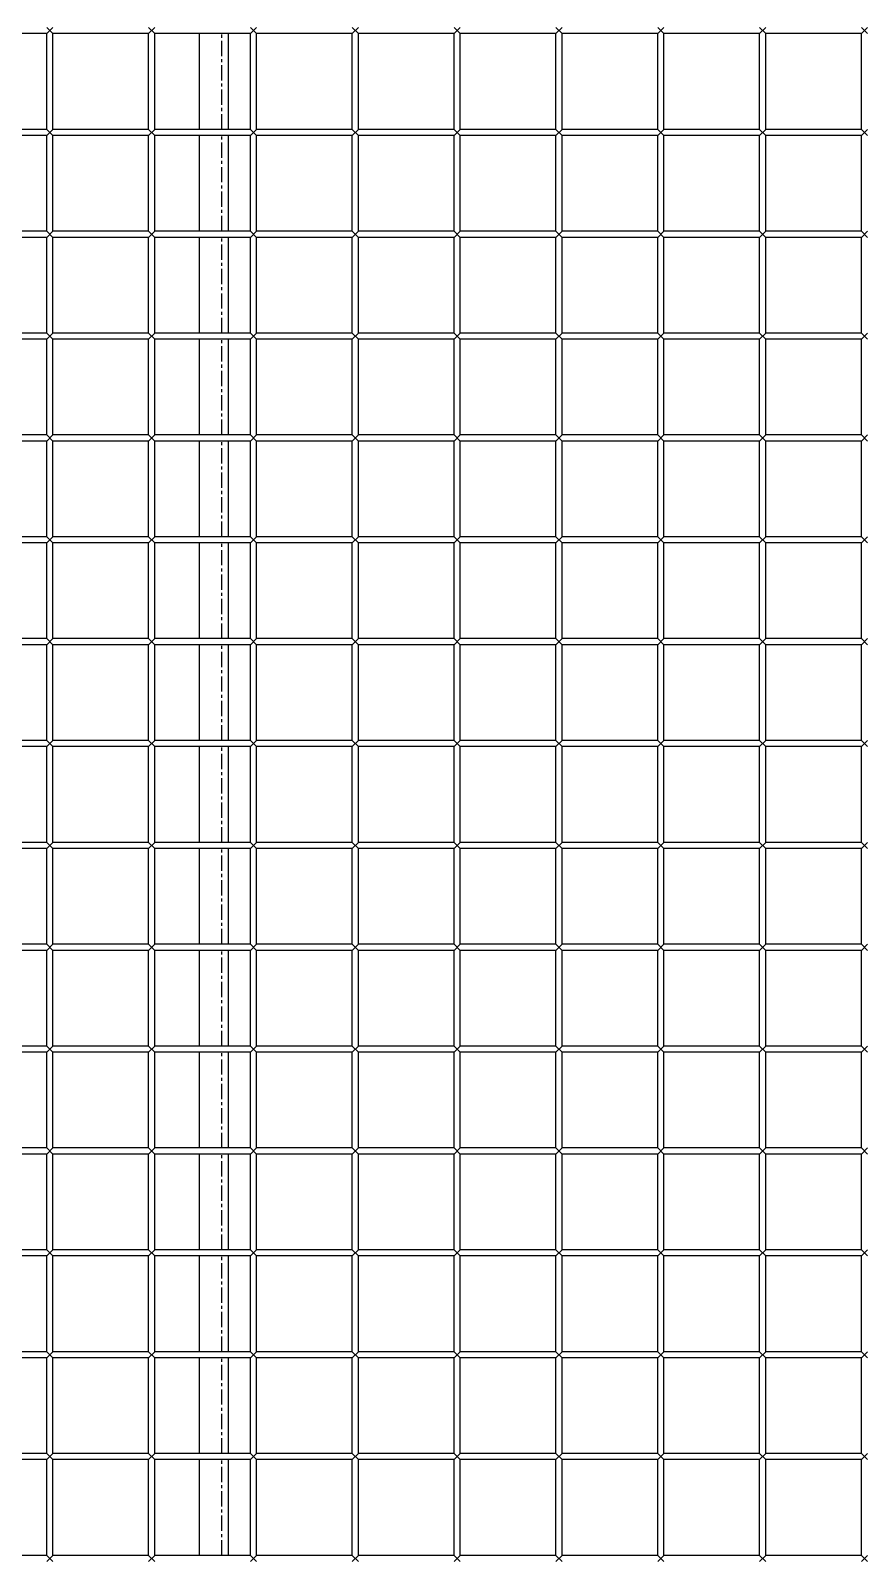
# Model space of a CAD drawing. Header units: millimetres. Extents: x -198529 to 244266, y -64 to 158464.
# Drawn here: x -145212 to -144803, y 107274 to 108024 of the extents above; entities that cross this region are included whole.
import ezdxf

# ---------------------------------------------------------------- set-up
doc = ezdxf.new("R2010")
doc.units = ezdxf.units.MM
doc.linetypes.add('CENTER', pattern=[12, 7.5, -1.5, 1.5, -1.5])
doc.layers.add('0-DCC', color=30, linetype='Continuous')

# ---------------------------------------------------------------- blocks, each defined once
blk = doc.blocks.new('DCC2850x2600(左)')
at = {"color": 0, "linetype": 'Continuous'}
for p, q in [((49013.5, -73356.48), (48966.5, -73356.48)), ((49013.5, -73353.48), (49016.5, -73356.48)), ((49013.5, -73356.48), (49016.5, -73353.48)), ((49013.5, -73403.48), (49013.5, -73356.48)), ((49016.5, -73403.48), (49016.5, -73356.48)), ((49063.5, -73356.48), (49016.5, -73356.48)), ((49063.5, -73356.48), (49066.5, -73353.48)), ((49063.5, -73353.48), (49066.5, -73356.48)), ((49063.5, -73403.48), (49063.5, -73356.48)), ((49066.5, -73403.48), (49066.5, -73356.48)), ((49113.5, -73356.48), (49066.5, -73356.48)), ((49088.5, -73403.48), (49088.5, -73356.48)), ((49102.5, -73356.48), (49102.5, -73403.48)), ((49113.5, -73356.48), (49116.5, -73353.48)), ((49113.5, -73353.48), (49116.5, -73356.48)), ((49113.5, -73403.48), (49113.5, -73356.48)), ((49116.5, -73403.48), (49116.5, -73356.48)), ((49163.5, -73356.48), (49116.5, -73356.48)), ((49163.5, -73356.48), (49166.5, -73353.48)), ((49163.5, -73353.48), (49166.5, -73356.48)), ((49163.5, -73403.48), (49163.5, -73356.48)), ((49166.5, -73403.48), (49166.5, -73356.48)), ((49213.5, -73356.48), (49166.5, -73356.48)), ((49213.5, -73353.48), (49216.5, -73356.48)), ((49213.5, -73356.48), (49216.5, -73353.48)), ((49213.5, -73403.48), (49213.5, -73356.48)), ((49216.5, -73403.48), (49216.5, -73356.48)), ((49263.5, -73356.48), (49216.5, -73356.48)), ((49263.5, -73356.48), (49266.5, -73353.48)), ((49263.5, -73353.48), (49266.5, -73356.48)), ((49263.5, -73403.48), (49263.5, -73356.48)), ((49266.5, -73403.48), (49266.5, -73356.48)), ((49313.5, -73356.48), (49266.5, -73356.48)), ((49313.5, -73356.48), (49316.5, -73353.48)), ((49313.5, -73353.48), (49316.5, -73356.48)), ((49313.5, -73403.48), (49313.5, -73356.48)), ((49316.5, -73403.48), (49316.5, -73356.48)), ((49363.5, -73356.48), (49316.5, -73356.48)), ((49363.5, -73356.48), (49366.5, -73353.48)), ((49363.5, -73353.48), (49366.5, -73356.48)), ((49363.5, -73403.48), (49363.5, -73356.48)), ((49366.5, -73403.48), (49366.5, -73356.48)), ((49413.5, -73356.48), (49366.5, -73356.48)), ((49413.5, -73353.48), (49416.5, -73356.48)), ((49413.5, -73356.48), (49416.5, -73353.48)), ((49413.5, -73403.48), (49413.5, -73356.48)), ((49013.5, -73403.48), (48966.5, -73403.48)), ((49013.5, -73406.48), (48966.5, -73406.48)), ((49013.5, -73403.48), (49016.5, -73406.48)), ((49013.5, -73406.48), (49016.5, -73403.48)), ((49013.5, -73453.48), (49013.5, -73406.48)), ((49063.5, -73403.48), (49016.5, -73403.48)), ((49016.5, -73453.48), (49016.5, -73406.48)), ((49063.5, -73406.48), (49016.5, -73406.48)), ((49063.5, -73403.48), (49066.5, -73406.48)), ((49063.5, -73406.48), (49066.5, -73403.48)), ((49063.5, -73453.48), (49063.5, -73406.48)), ((49113.5, -73403.48), (49066.5, -73403.48)), ((49066.5, -73453.48), (49066.5, -73406.48)), ((49113.5, -73406.48), (49066.5, -73406.48)), ((49088.5, -73453.48), (49088.5, -73406.48)), ((49102.5, -73406.48), (49102.5, -73453.48)), ((49113.5, -73406.48), (49116.5, -73403.48)), ((49113.5, -73403.48), (49116.5, -73406.48)), ((49113.5, -73453.48), (49113.5, -73406.48)), ((49163.5, -73403.48), (49116.5, -73403.48)), ((49116.5, -73453.48), (49116.5, -73406.48)), ((49163.5, -73406.48), (49116.5, -73406.48)), ((49163.5, -73403.48), (49166.5, -73406.48)), ((49163.5, -73406.48), (49166.5, -73403.48)), ((49163.5, -73453.48), (49163.5, -73406.48)), ((49213.5, -73403.48), (49166.5, -73403.48)), ((49166.5, -73453.48), (49166.5, -73406.48)), ((49213.5, -73406.48), (49166.5, -73406.48)), ((49213.5, -73403.48), (49216.5, -73406.48)), ((49213.5, -73406.48), (49216.5, -73403.48)), ((49213.5, -73453.48), (49213.5, -73406.48)), ((49263.5, -73403.48), (49216.5, -73403.48)), ((49216.5, -73453.48), (49216.5, -73406.48)), ((49263.5, -73406.48), (49216.5, -73406.48)), ((49263.5, -73403.48), (49266.5, -73406.48)), ((49263.5, -73406.48), (49266.5, -73403.48)), ((49263.5, -73453.48), (49263.5, -73406.48)), ((49313.5, -73403.48), (49266.5, -73403.48)), ((49266.5, -73453.48), (49266.5, -73406.48)), ((49313.5, -73406.48), (49266.5, -73406.48)), ((49313.5, -73406.48), (49316.5, -73403.48)), ((49313.5, -73403.48), (49316.5, -73406.48)), ((49313.5, -73453.48), (49313.5, -73406.48)), ((49363.5, -73403.48), (49316.5, -73403.48)), ((49316.5, -73453.48), (49316.5, -73406.48)), ((49363.5, -73406.48), (49316.5, -73406.48)), ((49363.5, -73403.48), (49366.5, -73406.48)), ((49363.5, -73406.48), (49366.5, -73403.48)), ((49363.5, -73453.48), (49363.5, -73406.48)), ((49413.5, -73403.48), (49366.5, -73403.48)), ((49366.5, -73453.48), (49366.5, -73406.48)), ((49413.5, -73406.48), (49366.5, -73406.48)), ((49413.5, -73403.48), (49416.5, -73406.48)), ((49413.5, -73406.48), (49416.5, -73403.48)), ((49413.5, -73453.48), (49413.5, -73406.48)), ((49013.5, -73453.48), (48966.5, -73453.48)), ((49013.5, -73453.48), (49016.5, -73456.48)), ((49013.5, -73456.48), (49016.5, -73453.48)), ((49063.5, -73453.48), (49016.5, -73453.48)), ((49063.5, -73453.48), (49066.5, -73456.48)), ((49063.5, -73456.48), (49066.5, -73453.48)), ((49113.5, -73453.48), (49066.5, -73453.48)), ((49113.5, -73453.48), (49116.5, -73456.48)), ((49113.5, -73456.48), (49116.5, -73453.48)), ((49163.5, -73453.48), (49116.5, -73453.48)), ((49163.5, -73453.48), (49166.5, -73456.48)), ((49163.5, -73456.48), (49166.5, -73453.48)), ((49213.5, -73453.48), (49166.5, -73453.48)), ((49213.5, -73453.48), (49216.5, -73456.48)), ((49213.5, -73456.48), (49216.5, -73453.48)), ((49263.5, -73453.48), (49216.5, -73453.48)), ((49263.5, -73453.48), (49266.5, -73456.48)), ((49263.5, -73456.48), (49266.5, -73453.48)), ((49313.5, -73453.48), (49266.5, -73453.48)), ((49313.5, -73453.48), (49316.5, -73456.48)), ((49313.5, -73456.48), (49316.5, -73453.48)), ((49363.5, -73453.48), (49316.5, -73453.48)), ((49363.5, -73453.48), (49366.5, -73456.48)), ((49363.5, -73456.48), (49366.5, -73453.48)), ((49413.5, -73453.48), (49366.5, -73453.48)), ((49413.5, -73453.48), (49416.5, -73456.48)), ((49413.5, -73456.48), (49416.5, -73453.48)), ((49013.5, -73456.48), (48966.5, -73456.48)), ((49013.5, -73503.48), (49013.5, -73456.48)), ((49016.5, -73503.48), (49016.5, -73456.48)), ((49063.5, -73456.48), (49016.5, -73456.48)), ((49063.5, -73503.48), (49063.5, -73456.48)), ((49066.5, -73503.48), (49066.5, -73456.48)), ((49113.5, -73456.48), (49066.5, -73456.48)), ((49088.5, -73503.48), (49088.5, -73456.48)), ((49102.5, -73456.48), (49102.5, -73503.48)), ((49113.5, -73503.48), (49113.5, -73456.48)), ((49116.5, -73503.48), (49116.5, -73456.48)), ((49163.5, -73456.48), (49116.5, -73456.48)), ((49163.5, -73503.48), (49163.5, -73456.48)), ((49166.5, -73503.48), (49166.5, -73456.48)), ((49213.5, -73456.48), (49166.5, -73456.48)), ((49213.5, -73503.48), (49213.5, -73456.48)), ((49216.5, -73503.48), (49216.5, -73456.48)), ((49263.5, -73456.48), (49216.5, -73456.48)), ((49263.5, -73503.48), (49263.5, -73456.48)), ((49266.5, -73503.48), (49266.5, -73456.48)), ((49313.5, -73456.48), (49266.5, -73456.48)), ((49313.5, -73503.48), (49313.5, -73456.48)), ((49316.5, -73503.48), (49316.5, -73456.48)), ((49363.5, -73456.48), (49316.5, -73456.48)), ((49363.5, -73503.48), (49363.5, -73456.48)), ((49366.5, -73503.48), (49366.5, -73456.48)), ((49413.5, -73456.48), (49366.5, -73456.48)), ((49413.5, -73503.48), (49413.5, -73456.48)), ((49013.5, -73503.48), (48966.5, -73503.48)), ((49013.5, -73506.48), (48966.5, -73506.48)), ((49013.5, -73503.48), (49016.5, -73506.48)), ((49013.5, -73506.48), (49016.5, -73503.48)), ((49013.5, -73553.48), (49013.5, -73506.48)), ((49063.5, -73503.48), (49016.5, -73503.48)), ((49016.5, -73553.48), (49016.5, -73506.48)), ((49063.5, -73506.48), (49016.5, -73506.48)), ((49063.5, -73503.48), (49066.5, -73506.48)), ((49063.5, -73506.48), (49066.5, -73503.48)), ((49063.5, -73553.48), (49063.5, -73506.48)), ((49113.5, -73503.48), (49066.5, -73503.48)), ((49066.5, -73553.48), (49066.5, -73506.48)), ((49113.5, -73506.48), (49066.5, -73506.48)), ((49088.5, -73553.48), (49088.5, -73506.48)), ((49102.5, -73506.48), (49102.5, -73553.48)), ((49113.5, -73503.48), (49116.5, -73506.48)), ((49113.5, -73506.48), (49116.5, -73503.48)), ((49113.5, -73553.48), (49113.5, -73506.48)), ((49163.5, -73503.48), (49116.5, -73503.48)), ((49116.5, -73553.48), (49116.5, -73506.48)), ((49163.5, -73506.48), (49116.5, -73506.48)), ((49163.5, -73503.48), (49166.5, -73506.48)), ((49163.5, -73506.48), (49166.5, -73503.48)), ((49163.5, -73553.48), (49163.5, -73506.48)), ((49213.5, -73503.48), (49166.5, -73503.48)), ((49166.5, -73553.48), (49166.5, -73506.48)), ((49213.5, -73506.48), (49166.5, -73506.48)), ((49213.5, -73503.48), (49216.5, -73506.48)), ((49213.5, -73506.48), (49216.5, -73503.48)), ((49213.5, -73553.48), (49213.5, -73506.48)), ((49263.5, -73503.48), (49216.5, -73503.48)), ((49216.5, -73553.48), (49216.5, -73506.48)), ((49263.5, -73506.48), (49216.5, -73506.48)), ((49263.5, -73503.48), (49266.5, -73506.48)), ((49263.5, -73506.48), (49266.5, -73503.48)), ((49263.5, -73553.48), (49263.5, -73506.48)), ((49313.5, -73503.48), (49266.5, -73503.48)), ((49266.5, -73553.48), (49266.5, -73506.48)), ((49313.5, -73506.48), (49266.5, -73506.48)), ((49313.5, -73503.48), (49316.5, -73506.48)), ((49313.5, -73506.48), (49316.5, -73503.48)), ((49313.5, -73553.48), (49313.5, -73506.48)), ((49363.5, -73503.48), (49316.5, -73503.48)), ((49316.5, -73553.48), (49316.5, -73506.48)), ((49363.5, -73506.48), (49316.5, -73506.48)), ((49363.5, -73503.48), (49366.5, -73506.48)), ((49363.5, -73506.48), (49366.5, -73503.48)), ((49363.5, -73553.48), (49363.5, -73506.48)), ((49413.5, -73503.48), (49366.5, -73503.48)), ((49366.5, -73553.48), (49366.5, -73506.48)), ((49413.5, -73506.48), (49366.5, -73506.48)), ((49413.5, -73503.48), (49416.5, -73506.48)), ((49413.5, -73506.48), (49416.5, -73503.48)), ((49413.5, -73553.48), (49413.5, -73506.48)), ((49013.5, -73553.48), (48966.5, -73553.48)), ((49013.5, -73556.48), (48966.5, -73556.48)), ((49013.5, -73553.48), (49016.5, -73556.48)), ((49013.5, -73556.48), (49016.5, -73553.48)), ((49013.5, -73603.48), (49013.5, -73556.48)), ((49063.5, -73553.48), (49016.5, -73553.48)), ((49016.5, -73603.48), (49016.5, -73556.48)), ((49063.5, -73556.48), (49016.5, -73556.48)), ((49063.5, -73553.48), (49066.5, -73556.48)), ((49063.5, -73556.48), (49066.5, -73553.48)), ((49063.5, -73603.48), (49063.5, -73556.48)), ((49113.5, -73553.48), (49066.5, -73553.48)), ((49066.5, -73603.48), (49066.5, -73556.48)), ((49113.5, -73556.48), (49066.5, -73556.48)), ((49088.5, -73603.48), (49088.5, -73556.48)), ((49102.5, -73556.48), (49102.5, -73603.48)), ((49113.5, -73553.48), (49116.5, -73556.48)), ((49113.5, -73556.48), (49116.5, -73553.48)), ((49113.5, -73603.48), (49113.5, -73556.48)), ((49163.5, -73553.48), (49116.5, -73553.48)), ((49116.5, -73603.48), (49116.5, -73556.48)), ((49163.5, -73556.48), (49116.5, -73556.48)), ((49163.5, -73553.48), (49166.5, -73556.48)), ((49163.5, -73556.48), (49166.5, -73553.48)), ((49163.5, -73603.48), (49163.5, -73556.48)), ((49213.5, -73553.48), (49166.5, -73553.48)), ((49166.5, -73603.48), (49166.5, -73556.48)), ((49213.5, -73556.48), (49166.5, -73556.48)), ((49213.5, -73553.48), (49216.5, -73556.48)), ((49213.5, -73556.48), (49216.5, -73553.48)), ((49213.5, -73603.48), (49213.5, -73556.48)), ((49263.5, -73553.48), (49216.5, -73553.48)), ((49216.5, -73603.48), (49216.5, -73556.48)), ((49263.5, -73556.48), (49216.5, -73556.48)), ((49263.5, -73553.48), (49266.5, -73556.48)), ((49263.5, -73556.48), (49266.5, -73553.48)), ((49263.5, -73603.48), (49263.5, -73556.48)), ((49313.5, -73553.48), (49266.5, -73553.48)), ((49266.5, -73603.48), (49266.5, -73556.48)), ((49313.5, -73556.48), (49266.5, -73556.48)), ((49313.5, -73553.48), (49316.5, -73556.48)), ((49313.5, -73556.48), (49316.5, -73553.48)), ((49313.5, -73603.48), (49313.5, -73556.48)), ((49363.5, -73553.48), (49316.5, -73553.48)), ((49316.5, -73603.48), (49316.5, -73556.48)), ((49363.5, -73556.48), (49316.5, -73556.48)), ((49363.5, -73553.48), (49366.5, -73556.48)), ((49363.5, -73556.48), (49366.5, -73553.48)), ((49363.5, -73603.48), (49363.5, -73556.48)), ((49413.5, -73553.48), (49366.5, -73553.48)), ((49366.5, -73603.48), (49366.5, -73556.48)), ((49413.5, -73556.48), (49366.5, -73556.48)), ((49413.5, -73553.48), (49416.5, -73556.48)), ((49413.5, -73556.48), (49416.5, -73553.48)), ((49413.5, -73603.48), (49413.5, -73556.48)), ((49013.5, -73603.48), (48966.5, -73603.48)), ((49013.5, -73603.48), (49016.5, -73606.48)), ((49013.5, -73606.48), (49016.5, -73603.48)), ((49063.5, -73603.48), (49016.5, -73603.48)), ((49063.5, -73603.48), (49066.5, -73606.48)), ((49063.5, -73606.48), (49066.5, -73603.48)), ((49113.5, -73603.48), (49066.5, -73603.48)), ((49113.5, -73603.48), (49116.5, -73606.48)), ((49113.5, -73606.48), (49116.5, -73603.48)), ((49163.5, -73603.48), (49116.5, -73603.48)), ((49163.5, -73603.48), (49166.5, -73606.48)), ((49163.5, -73606.48), (49166.5, -73603.48)), ((49213.5, -73603.48), (49166.5, -73603.48)), ((49213.5, -73603.48), (49216.5, -73606.48)), ((49213.5, -73606.48), (49216.5, -73603.48)), ((49263.5, -73603.48), (49216.5, -73603.48)), ((49263.5, -73603.48), (49266.5, -73606.48)), ((49263.5, -73606.48), (49266.5, -73603.48)), ((49313.5, -73603.48), (49266.5, -73603.48)), ((49313.5, -73603.48), (49316.5, -73606.48)), ((49313.5, -73606.48), (49316.5, -73603.48)), ((49363.5, -73603.48), (49316.5, -73603.48)), ((49363.5, -73603.48), (49366.5, -73606.48)), ((49363.5, -73606.48), (49366.5, -73603.48)), ((49413.5, -73603.48), (49366.5, -73603.48)), ((49413.5, -73603.48), (49416.5, -73606.48)), ((49413.5, -73606.48), (49416.5, -73603.48)), ((49013.5, -73606.48), (48966.5, -73606.48)), ((49013.5, -73653.48), (49013.5, -73606.48)), ((49016.5, -73653.48), (49016.5, -73606.48)), ((49063.5, -73606.48), (49016.5, -73606.48)), ((49063.5, -73653.48), (49063.5, -73606.48)), ((49066.5, -73653.48), (49066.5, -73606.48)), ((49113.5, -73606.48), (49066.5, -73606.48)), ((49088.5, -73653.48), (49088.5, -73606.48)), ((49102.5, -73606.48), (49102.5, -73653.48)), ((49113.5, -73653.48), (49113.5, -73606.48)), ((49116.5, -73653.48), (49116.5, -73606.48)), ((49163.5, -73606.48), (49116.5, -73606.48)), ((49163.5, -73653.48), (49163.5, -73606.48)), ((49166.5, -73653.48), (49166.5, -73606.48)), ((49213.5, -73606.48), (49166.5, -73606.48)), ((49213.5, -73653.48), (49213.5, -73606.48)), ((49216.5, -73653.48), (49216.5, -73606.48)), ((49263.5, -73606.48), (49216.5, -73606.48)), ((49263.5, -73653.48), (49263.5, -73606.48)), ((49266.5, -73653.48), (49266.5, -73606.48)), ((49313.5, -73606.48), (49266.5, -73606.48)), ((49313.5, -73653.48), (49313.5, -73606.48)), ((49316.5, -73653.48), (49316.5, -73606.48)), ((49363.5, -73606.48), (49316.5, -73606.48)), ((49363.5, -73653.48), (49363.5, -73606.48)), ((49413.5, -73606.48), (49366.5, -73606.48)), ((49366.5, -73653.48), (49366.5, -73606.48)), ((49413.5, -73653.48), (49413.5, -73606.48)), ((49013.5, -73653.48), (48966.5, -73653.48)), ((49013.5, -73656.48), (48966.5, -73656.48)), ((49013.5, -73653.48), (49016.5, -73656.48)), ((49013.5, -73656.48), (49016.5, -73653.48)), ((49013.5, -73703.48), (49013.5, -73656.48)), ((49063.5, -73653.48), (49016.5, -73653.48)), ((49016.5, -73703.48), (49016.5, -73656.48)), ((49063.5, -73656.48), (49016.5, -73656.48)), ((49063.5, -73653.48), (49066.5, -73656.48)), ((49063.5, -73656.48), (49066.5, -73653.48)), ((49063.5, -73703.48), (49063.5, -73656.48)), ((49113.5, -73653.48), (49066.5, -73653.48)), ((49066.5, -73703.48), (49066.5, -73656.48)), ((49113.5, -73656.48), (49066.5, -73656.48)), ((49088.5, -73703.48), (49088.5, -73656.48)), ((49102.5, -73656.48), (49102.5, -73703.48)), ((49113.5, -73653.48), (49116.5, -73656.48)), ((49113.5, -73656.48), (49116.5, -73653.48)), ((49113.5, -73703.48), (49113.5, -73656.48)), ((49163.5, -73653.48), (49116.5, -73653.48)), ((49116.5, -73703.48), (49116.5, -73656.48)), ((49163.5, -73656.48), (49116.5, -73656.48)), ((49163.5, -73653.48), (49166.5, -73656.48)), ((49163.5, -73656.48), (49166.5, -73653.48)), ((49163.5, -73703.48), (49163.5, -73656.48)), ((49213.5, -73653.48), (49166.5, -73653.48)), ((49166.5, -73703.48), (49166.5, -73656.48)), ((49213.5, -73656.48), (49166.5, -73656.48)), ((49213.5, -73653.48), (49216.5, -73656.48)), ((49213.5, -73656.48), (49216.5, -73653.48)), ((49213.5, -73703.48), (49213.5, -73656.48)), ((49263.5, -73653.48), (49216.5, -73653.48)), ((49216.5, -73703.48), (49216.5, -73656.48)), ((49263.5, -73656.48), (49216.5, -73656.48)), ((49263.5, -73653.48), (49266.5, -73656.48)), ((49263.5, -73656.48), (49266.5, -73653.48)), ((49263.5, -73703.48), (49263.5, -73656.48)), ((49313.5, -73653.48), (49266.5, -73653.48)), ((49266.5, -73703.48), (49266.5, -73656.48)), ((49313.5, -73656.48), (49266.5, -73656.48)), ((49313.5, -73653.48), (49316.5, -73656.48)), ((49313.5, -73656.48), (49316.5, -73653.48)), ((49313.5, -73703.48), (49313.5, -73656.48)), ((49363.5, -73653.48), (49316.5, -73653.48)), ((49316.5, -73703.48), (49316.5, -73656.48)), ((49363.5, -73656.48), (49316.5, -73656.48)), ((49363.5, -73653.48), (49366.5, -73656.48)), ((49363.5, -73656.48), (49366.5, -73653.48)), ((49363.5, -73703.48), (49363.5, -73656.48)), ((49413.5, -73653.48), (49366.5, -73653.48)), ((49413.5, -73656.48), (49366.5, -73656.48)), ((49366.5, -73703.48), (49366.5, -73656.48)), ((49413.5, -73653.48), (49416.5, -73656.48)), ((49413.5, -73656.48), (49416.5, -73653.48)), ((49413.5, -73703.48), (49413.5, -73656.48)), ((49013.5, -73703.48), (48966.5, -73703.48)), ((49013.5, -73706.48), (48966.5, -73706.48)), ((49013.5, -73703.48), (49016.5, -73706.48)), ((49013.5, -73706.48), (49016.5, -73703.48)), ((49013.5, -73753.48), (49013.5, -73706.48)), ((49063.5, -73703.48), (49016.5, -73703.48)), ((49016.5, -73753.48), (49016.5, -73706.48)), ((49063.5, -73706.48), (49016.5, -73706.48)), ((49063.5, -73703.48), (49066.5, -73706.48)), ((49063.5, -73706.48), (49066.5, -73703.48)), ((49063.5, -73753.48), (49063.5, -73706.48)), ((49113.5, -73703.48), (49066.5, -73703.48)), ((49066.5, -73753.48), (49066.5, -73706.48)), ((49113.5, -73706.48), (49066.5, -73706.48)), ((49088.5, -73753.48), (49088.5, -73706.48)), ((49102.5, -73706.48), (49102.5, -73753.48)), ((49113.5, -73703.48), (49116.5, -73706.48)), ((49113.5, -73706.48), (49116.5, -73703.48)), ((49113.5, -73753.48), (49113.5, -73706.48)), ((49163.5, -73703.48), (49116.5, -73703.48)), ((49116.5, -73753.48), (49116.5, -73706.48)), ((49163.5, -73706.48), (49116.5, -73706.48)), ((49163.5, -73703.48), (49166.5, -73706.48)), ((49163.5, -73706.48), (49166.5, -73703.48)), ((49163.5, -73753.48), (49163.5, -73706.48)), ((49213.5, -73703.48), (49166.5, -73703.48)), ((49166.5, -73753.48), (49166.5, -73706.48)), ((49213.5, -73706.48), (49166.5, -73706.48)), ((49213.5, -73703.48), (49216.5, -73706.48)), ((49213.5, -73706.48), (49216.5, -73703.48)), ((49213.5, -73753.48), (49213.5, -73706.48)), ((49263.5, -73703.48), (49216.5, -73703.48)), ((49216.5, -73753.48), (49216.5, -73706.48)), ((49263.5, -73706.48), (49216.5, -73706.48)), ((49263.5, -73703.48), (49266.5, -73706.48)), ((49263.5, -73706.48), (49266.5, -73703.48)), ((49263.5, -73753.48), (49263.5, -73706.48)), ((49313.5, -73703.48), (49266.5, -73703.48)), ((49266.5, -73753.48), (49266.5, -73706.48)), ((49313.5, -73706.48), (49266.5, -73706.48)), ((49313.5, -73703.48), (49316.5, -73706.48)), ((49313.5, -73706.48), (49316.5, -73703.48)), ((49313.5, -73753.48), (49313.5, -73706.48)), ((49363.5, -73703.48), (49316.5, -73703.48)), ((49316.5, -73753.48), (49316.5, -73706.48)), ((49363.5, -73706.48), (49316.5, -73706.48)), ((49363.5, -73703.48), (49366.5, -73706.48)), ((49363.5, -73706.48), (49366.5, -73703.48)), ((49363.5, -73753.48), (49363.5, -73706.48)), ((49413.5, -73703.48), (49366.5, -73703.48)), ((49413.5, -73706.48), (49366.5, -73706.48)), ((49366.5, -73753.48), (49366.5, -73706.48)), ((49413.5, -73703.48), (49416.5, -73706.48)), ((49413.5, -73706.48), (49416.5, -73703.48)), ((49413.5, -73753.48), (49413.5, -73706.48)), ((49013.5, -73753.48), (48966.5, -73753.48)), ((49013.5, -73753.48), (49016.5, -73756.48)), ((49013.5, -73756.48), (49016.5, -73753.48)), ((49063.5, -73753.48), (49016.5, -73753.48)), ((49063.5, -73753.48), (49066.5, -73756.48)), ((49063.5, -73756.48), (49066.5, -73753.48)), ((49113.5, -73753.48), (49066.5, -73753.48)), ((49113.5, -73753.48), (49116.5, -73756.48)), ((49113.5, -73756.48), (49116.5, -73753.48)), ((49163.5, -73753.48), (49116.5, -73753.48)), ((49163.5, -73753.48), (49166.5, -73756.48)), ((49163.5, -73756.48), (49166.5, -73753.48)), ((49213.5, -73753.48), (49166.5, -73753.48)), ((49213.5, -73753.48), (49216.5, -73756.48)), ((49213.5, -73756.48), (49216.5, -73753.48)), ((49263.5, -73753.48), (49216.5, -73753.48)), ((49263.5, -73753.48), (49266.5, -73756.48)), ((49263.5, -73756.48), (49266.5, -73753.48)), ((49313.5, -73753.48), (49266.5, -73753.48)), ((49313.5, -73753.48), (49316.5, -73756.48)), ((49313.5, -73756.48), (49316.5, -73753.48)), ((49363.5, -73753.48), (49316.5, -73753.48)), ((49363.5, -73753.48), (49366.5, -73756.48)), ((49363.5, -73756.48), (49366.5, -73753.48)), ((49413.5, -73753.48), (49366.5, -73753.48)), ((49413.5, -73753.48), (49416.5, -73756.48)), ((49413.5, -73756.48), (49416.5, -73753.48)), ((49013.5, -73756.48), (48966.5, -73756.48)), ((49013.5, -73803.48), (49013.5, -73756.48)), ((49016.5, -73803.48), (49016.5, -73756.48)), ((49063.5, -73756.48), (49016.5, -73756.48)), ((49063.5, -73803.48), (49063.5, -73756.48)), ((49066.5, -73803.48), (49066.5, -73756.48)), ((49113.5, -73756.48), (49066.5, -73756.48)), ((49088.5, -73803.48), (49088.5, -73756.48)), ((49102.5, -73756.48), (49102.5, -73803.48)), ((49113.5, -73803.48), (49113.5, -73756.48)), ((49116.5, -73803.48), (49116.5, -73756.48)), ((49163.5, -73756.48), (49116.5, -73756.48)), ((49163.5, -73803.48), (49163.5, -73756.48)), ((49166.5, -73803.48), (49166.5, -73756.48)), ((49213.5, -73756.48), (49166.5, -73756.48)), ((49213.5, -73803.48), (49213.5, -73756.48)), ((49263.5, -73756.48), (49216.5, -73756.48)), ((49216.5, -73803.48), (49216.5, -73756.48)), ((49263.5, -73803.48), (49263.5, -73756.48)), ((49313.5, -73756.48), (49266.5, -73756.48)), ((49266.5, -73803.48), (49266.5, -73756.48)), ((49313.5, -73803.48), (49313.5, -73756.48)), ((49363.5, -73756.48), (49316.5, -73756.48)), ((49316.5, -73803.48), (49316.5, -73756.48)), ((49363.5, -73803.48), (49363.5, -73756.48)), ((49413.5, -73756.48), (49366.5, -73756.48)), ((49366.5, -73803.48), (49366.5, -73756.48)), ((49413.5, -73803.48), (49413.5, -73756.48)), ((49013.5, -73803.48), (48966.5, -73803.48)), ((49013.5, -73806.48), (48966.5, -73806.48)), ((49013.5, -73803.48), (49016.5, -73806.48)), ((49013.5, -73806.48), (49016.5, -73803.48)), ((49013.5, -73853.48), (49013.5, -73806.48)), ((49063.5, -73803.48), (49016.5, -73803.48)), ((49016.5, -73853.48), (49016.5, -73806.48)), ((49063.5, -73806.48), (49016.5, -73806.48)), ((49063.5, -73803.48), (49066.5, -73806.48)), ((49063.5, -73806.48), (49066.5, -73803.48)), ((49063.5, -73853.48), (49063.5, -73806.48)), ((49113.5, -73803.48), (49066.5, -73803.48)), ((49066.5, -73853.48), (49066.5, -73806.48)), ((49113.5, -73806.48), (49066.5, -73806.48)), ((49088.5, -73853.48), (49088.5, -73806.48)), ((49102.5, -73806.48), (49102.5, -73853.48)), ((49113.5, -73803.48), (49116.5, -73806.48)), ((49113.5, -73806.48), (49116.5, -73803.48)), ((49113.5, -73853.48), (49113.5, -73806.48)), ((49163.5, -73803.48), (49116.5, -73803.48)), ((49116.5, -73853.48), (49116.5, -73806.48)), ((49163.5, -73806.48), (49116.5, -73806.48)), ((49163.5, -73803.48), (49166.5, -73806.48)), ((49163.5, -73806.48), (49166.5, -73803.48)), ((49163.5, -73853.48), (49163.5, -73806.48)), ((49213.5, -73803.48), (49166.5, -73803.48)), ((49166.5, -73853.48), (49166.5, -73806.48)), ((49213.5, -73806.48), (49166.5, -73806.48)), ((49213.5, -73803.48), (49216.5, -73806.48)), ((49213.5, -73806.48), (49216.5, -73803.48)), ((49213.5, -73853.48), (49213.5, -73806.48)), ((49263.5, -73803.48), (49216.5, -73803.48)), ((49263.5, -73806.48), (49216.5, -73806.48)), ((49216.5, -73853.48), (49216.5, -73806.48)), ((49263.5, -73803.48), (49266.5, -73806.48)), ((49263.5, -73806.48), (49266.5, -73803.48)), ((49263.5, -73853.48), (49263.5, -73806.48)), ((49313.5, -73803.48), (49266.5, -73803.48)), ((49313.5, -73806.48), (49266.5, -73806.48)), ((49266.5, -73853.48), (49266.5, -73806.48)), ((49313.5, -73803.48), (49316.5, -73806.48)), ((49313.5, -73806.48), (49316.5, -73803.48)), ((49313.5, -73853.48), (49313.5, -73806.48)), ((49363.5, -73803.48), (49316.5, -73803.48)), ((49363.5, -73806.48), (49316.5, -73806.48)), ((49316.5, -73853.48), (49316.5, -73806.48)), ((49363.5, -73803.48), (49366.5, -73806.48)), ((49363.5, -73806.48), (49366.5, -73803.48)), ((49363.5, -73853.48), (49363.5, -73806.48)), ((49413.5, -73803.48), (49366.5, -73803.48)), ((49413.5, -73806.48), (49366.5, -73806.48)), ((49366.5, -73853.48), (49366.5, -73806.48)), ((49413.5, -73803.48), (49416.5, -73806.48)), ((49413.5, -73806.48), (49416.5, -73803.48)), ((49413.5, -73853.48), (49413.5, -73806.48)), ((49013.5, -73853.48), (48966.5, -73853.48)), ((49013.5, -73856.48), (48966.5, -73856.48)), ((49013.5, -73853.48), (49016.5, -73856.48)), ((49013.5, -73856.48), (49016.5, -73853.48)), ((49013.5, -73903.48), (49013.5, -73856.48)), ((49063.5, -73853.48), (49016.5, -73853.48)), ((49016.5, -73903.48), (49016.5, -73856.48)), ((49063.5, -73856.48), (49016.5, -73856.48)), ((49063.5, -73853.48), (49066.5, -73856.48)), ((49063.5, -73856.48), (49066.5, -73853.48)), ((49063.5, -73903.48), (49063.5, -73856.48)), ((49113.5, -73853.48), (49066.5, -73853.48)), ((49066.5, -73903.48), (49066.5, -73856.48)), ((49113.5, -73856.48), (49066.5, -73856.48)), ((49088.5, -73903.48), (49088.5, -73856.48)), ((49102.5, -73856.48), (49102.5, -73903.48)), ((49113.5, -73853.48), (49116.5, -73856.48)), ((49113.5, -73856.48), (49116.5, -73853.48)), ((49113.5, -73903.48), (49113.5, -73856.48)), ((49163.5, -73853.48), (49116.5, -73853.48)), ((49116.5, -73903.48), (49116.5, -73856.48)), ((49163.5, -73856.48), (49116.5, -73856.48)), ((49163.5, -73853.48), (49166.5, -73856.48)), ((49163.5, -73856.48), (49166.5, -73853.48)), ((49163.5, -73903.48), (49163.5, -73856.48)), ((49213.5, -73853.48), (49166.5, -73853.48)), ((49166.5, -73903.48), (49166.5, -73856.48)), ((49213.5, -73856.48), (49166.5, -73856.48)), ((49213.5, -73853.48), (49216.5, -73856.48)), ((49213.5, -73856.48), (49216.5, -73853.48)), ((49213.5, -73903.48), (49213.5, -73856.48)), ((49263.5, -73853.48), (49216.5, -73853.48)), ((49263.5, -73856.48), (49216.5, -73856.48)), ((49216.5, -73903.48), (49216.5, -73856.48)), ((49263.5, -73853.48), (49266.5, -73856.48)), ((49263.5, -73856.48), (49266.5, -73853.48)), ((49263.5, -73903.48), (49263.5, -73856.48)), ((49313.5, -73853.48), (49266.5, -73853.48)), ((49313.5, -73856.48), (49266.5, -73856.48)), ((49266.5, -73903.48), (49266.5, -73856.48)), ((49313.5, -73853.48), (49316.5, -73856.48)), ((49313.5, -73856.48), (49316.5, -73853.48)), ((49313.5, -73903.48), (49313.5, -73856.48)), ((49363.5, -73853.48), (49316.5, -73853.48)), ((49363.5, -73856.48), (49316.5, -73856.48)), ((49316.5, -73903.48), (49316.5, -73856.48)), ((49363.5, -73853.48), (49366.5, -73856.48)), ((49363.5, -73856.48), (49366.5, -73853.48)), ((49363.5, -73903.48), (49363.5, -73856.48)), ((49413.5, -73853.48), (49366.5, -73853.48)), ((49413.5, -73856.48), (49366.5, -73856.48)), ((49366.5, -73903.48), (49366.5, -73856.48)), ((49413.5, -73853.48), (49416.5, -73856.48)), ((49413.5, -73856.48), (49416.5, -73853.48)), ((49413.5, -73903.48), (49413.5, -73856.48)), ((49013.5, -73903.48), (48966.5, -73903.48)), ((49013.5, -73903.48), (49016.5, -73906.48)), ((49013.5, -73906.48), (49016.5, -73903.48)), ((49063.5, -73903.48), (49016.5, -73903.48)), ((49063.5, -73903.48), (49066.5, -73906.48)), ((49063.5, -73906.48), (49066.5, -73903.48)), ((49113.5, -73903.48), (49066.5, -73903.48)), ((49113.5, -73903.48), (49116.5, -73906.48)), ((49113.5, -73906.48), (49116.5, -73903.48)), ((49163.5, -73903.48), (49116.5, -73903.48)), ((49163.5, -73903.48), (49166.5, -73906.48)), ((49163.5, -73906.48), (49166.5, -73903.48)), ((49213.5, -73903.48), (49166.5, -73903.48)), ((49213.5, -73903.48), (49216.5, -73906.48)), ((49213.5, -73906.48), (49216.5, -73903.48)), ((49263.5, -73903.48), (49216.5, -73903.48)), ((49263.5, -73903.48), (49266.5, -73906.48)), ((49263.5, -73906.48), (49266.5, -73903.48)), ((49313.5, -73903.48), (49266.5, -73903.48)), ((49313.5, -73903.48), (49316.5, -73906.48)), ((49313.5, -73906.48), (49316.5, -73903.48)), ((49363.5, -73903.48), (49316.5, -73903.48)), ((49363.5, -73903.48), (49366.5, -73906.48)), ((49363.5, -73906.48), (49366.5, -73903.48)), ((49413.5, -73903.48), (49366.5, -73903.48)), ((49413.5, -73903.48), (49416.5, -73906.48)), ((49413.5, -73906.48), (49416.5, -73903.48)), ((49013.5, -73906.48), (48966.5, -73906.48)), ((49013.5, -73953.48), (49013.5, -73906.48)), ((49016.5, -73953.48), (49016.5, -73906.48)), ((49063.5, -73906.48), (49016.5, -73906.48)), ((49063.5, -73953.48), (49063.5, -73906.48)), ((49113.5, -73906.48), (49066.5, -73906.48)), ((49066.5, -73953.48), (49066.5, -73906.48)), ((49088.5, -73953.48), (49088.5, -73906.48)), ((49102.5, -73906.48), (49102.5, -73953.48)), ((49113.5, -73953.48), (49113.5, -73906.48)), ((49163.5, -73906.48), (49116.5, -73906.48)), ((49116.5, -73953.48), (49116.5, -73906.48)), ((49163.5, -73953.48), (49163.5, -73906.48)), ((49213.5, -73906.48), (49166.5, -73906.48)), ((49166.5, -73953.48), (49166.5, -73906.48)), ((49213.5, -73953.48), (49213.5, -73906.48)), ((49263.5, -73906.48), (49216.5, -73906.48)), ((49216.5, -73953.48), (49216.5, -73906.48)), ((49263.5, -73953.48), (49263.5, -73906.48)), ((49313.5, -73906.48), (49266.5, -73906.48)), ((49266.5, -73953.48), (49266.5, -73906.48)), ((49313.5, -73953.48), (49313.5, -73906.48)), ((49363.5, -73906.48), (49316.5, -73906.48)), ((49316.5, -73953.48), (49316.5, -73906.48)), ((49363.5, -73953.48), (49363.5, -73906.48)), ((49413.5, -73906.48), (49366.5, -73906.48)), ((49366.5, -73953.48), (49366.5, -73906.48)), ((49413.5, -73953.48), (49413.5, -73906.48)), ((49013.5, -73953.48), (48966.5, -73953.48)), ((49013.5, -73956.48), (48966.5, -73956.48)), ((49013.5, -73953.48), (49016.5, -73956.48)), ((49013.5, -73956.48), (49016.5, -73953.48)), ((49013.5, -74003.48), (49013.5, -73956.48)), ((49063.5, -73953.48), (49016.5, -73953.48)), ((49016.5, -74003.48), (49016.5, -73956.48)), ((49063.5, -73956.48), (49016.5, -73956.48)), ((49063.5, -73953.48), (49066.5, -73956.48)), ((49063.5, -73956.48), (49066.5, -73953.48)), ((49063.5, -74003.48), (49063.5, -73956.48)), ((49113.5, -73953.48), (49066.5, -73953.48)), ((49113.5, -73956.48), (49066.5, -73956.48)), ((49066.5, -74003.48), (49066.5, -73956.48)), ((49088.5, -74003.48), (49088.5, -73956.48)), ((49102.5, -73956.48), (49102.5, -74003.48)), ((49113.5, -73953.48), (49116.5, -73956.48)), ((49113.5, -73956.48), (49116.5, -73953.48)), ((49113.5, -74003.48), (49113.5, -73956.48)), ((49163.5, -73953.48), (49116.5, -73953.48)), ((49163.5, -73956.48), (49116.5, -73956.48)), ((49116.5, -74003.48), (49116.5, -73956.48)), ((49163.5, -73953.48), (49166.5, -73956.48)), ((49163.5, -73956.48), (49166.5, -73953.48)), ((49163.5, -74003.48), (49163.5, -73956.48)), ((49213.5, -73953.48), (49166.5, -73953.48)), ((49213.5, -73956.48), (49166.5, -73956.48)), ((49166.5, -74003.48), (49166.5, -73956.48)), ((49213.5, -73953.48), (49216.5, -73956.48)), ((49213.5, -73956.48), (49216.5, -73953.48)), ((49213.5, -74003.48), (49213.5, -73956.48)), ((49263.5, -73953.48), (49216.5, -73953.48)), ((49263.5, -73956.48), (49216.5, -73956.48)), ((49216.5, -74003.48), (49216.5, -73956.48)), ((49263.5, -73953.48), (49266.5, -73956.48)), ((49263.5, -73956.48), (49266.5, -73953.48)), ((49263.5, -74003.48), (49263.5, -73956.48)), ((49313.5, -73953.48), (49266.5, -73953.48)), ((49313.5, -73956.48), (49266.5, -73956.48)), ((49266.5, -74003.48), (49266.5, -73956.48)), ((49313.5, -73953.48), (49316.5, -73956.48)), ((49313.5, -73956.48), (49316.5, -73953.48)), ((49313.5, -74003.48), (49313.5, -73956.48)), ((49363.5, -73953.48), (49316.5, -73953.48)), ((49363.5, -73956.48), (49316.5, -73956.48)), ((49316.5, -74003.48), (49316.5, -73956.48)), ((49363.5, -73953.48), (49366.5, -73956.48)), ((49363.5, -73956.48), (49366.5, -73953.48)), ((49363.5, -74003.48), (49363.5, -73956.48)), ((49413.5, -73953.48), (49366.5, -73953.48)), ((49413.5, -73956.48), (49366.5, -73956.48)), ((49366.5, -74003.48), (49366.5, -73956.48)), ((49413.5, -73953.48), (49416.5, -73956.48)), ((49413.5, -73956.48), (49416.5, -73953.48)), ((49413.5, -74003.48), (49413.5, -73956.48)), ((49013.5, -74003.48), (48966.5, -74003.48)), ((49013.5, -74006.48), (48966.5, -74006.48)), ((49013.5, -74003.48), (49016.5, -74006.48)), ((49013.5, -74006.48), (49016.5, -74003.48)), ((49013.5, -74053.48), (49013.5, -74006.48)), ((49063.5, -74003.48), (49016.5, -74003.48)), ((49016.5, -74053.48), (49016.5, -74006.48)), ((49063.5, -74006.48), (49016.5, -74006.48)), ((49063.5, -74003.48), (49066.5, -74006.48)), ((49063.5, -74006.48), (49066.5, -74003.48)), ((49063.5, -74053.48), (49063.5, -74006.48)), ((49113.5, -74003.48), (49066.5, -74003.48)), ((49113.5, -74006.48), (49066.5, -74006.48)), ((49066.5, -74053.48), (49066.5, -74006.48)), ((49088.5, -74053.48), (49088.5, -74006.48)), ((49102.5, -74006.48), (49102.5, -74053.48)), ((49113.5, -74003.48), (49116.5, -74006.48)), ((49113.5, -74006.48), (49116.5, -74003.48)), ((49113.5, -74053.48), (49113.5, -74006.48)), ((49163.5, -74003.48), (49116.5, -74003.48)), ((49163.5, -74006.48), (49116.5, -74006.48)), ((49116.5, -74053.48), (49116.5, -74006.48)), ((49163.5, -74003.48), (49166.5, -74006.48)), ((49163.5, -74006.48), (49166.5, -74003.48)), ((49163.5, -74053.48), (49163.5, -74006.48)), ((49213.5, -74003.48), (49166.5, -74003.48)), ((49213.5, -74006.48), (49166.5, -74006.48)), ((49166.5, -74053.48), (49166.5, -74006.48)), ((49213.5, -74003.48), (49216.5, -74006.48)), ((49213.5, -74006.48), (49216.5, -74003.48)), ((49213.5, -74053.48), (49213.5, -74006.48)), ((49263.5, -74003.48), (49216.5, -74003.48)), ((49263.5, -74006.48), (49216.5, -74006.48)), ((49216.5, -74053.48), (49216.5, -74006.48)), ((49263.5, -74003.48), (49266.5, -74006.48)), ((49263.5, -74006.48), (49266.5, -74003.48)), ((49263.5, -74053.48), (49263.5, -74006.48)), ((49313.5, -74003.48), (49266.5, -74003.48)), ((49313.5, -74006.48), (49266.5, -74006.48)), ((49266.5, -74053.48), (49266.5, -74006.48)), ((49313.5, -74003.48), (49316.5, -74006.48)), ((49313.5, -74006.48), (49316.5, -74003.48)), ((49313.5, -74053.48), (49313.5, -74006.48)), ((49363.5, -74003.48), (49316.5, -74003.48)), ((49363.5, -74006.48), (49316.5, -74006.48)), ((49316.5, -74053.48), (49316.5, -74006.48)), ((49363.5, -74003.48), (49366.5, -74006.48)), ((49363.5, -74006.48), (49366.5, -74003.48)), ((49363.5, -74053.48), (49363.5, -74006.48)), ((49413.5, -74003.48), (49366.5, -74003.48)), ((49413.5, -74006.48), (49366.5, -74006.48)), ((49366.5, -74053.48), (49366.5, -74006.48)), ((49413.5, -74003.48), (49416.5, -74006.48)), ((49413.5, -74006.48), (49416.5, -74003.48)), ((49413.5, -74053.48), (49413.5, -74006.48)), ((49013.5, -74053.48), (48966.5, -74053.48)), ((49013.5, -74053.48), (49016.5, -74056.48)), ((49013.5, -74056.48), (49016.5, -74053.48)), ((49063.5, -74053.48), (49016.5, -74053.48)), ((49063.5, -74053.48), (49066.5, -74056.48)), ((49063.5, -74056.48), (49066.5, -74053.48)), ((49113.5, -74053.48), (49066.5, -74053.48)), ((49113.5, -74053.48), (49116.5, -74056.48)), ((49113.5, -74056.48), (49116.5, -74053.48)), ((49163.5, -74053.48), (49116.5, -74053.48)), ((49163.5, -74053.48), (49166.5, -74056.48)), ((49163.5, -74056.48), (49166.5, -74053.48)), ((49213.5, -74053.48), (49166.5, -74053.48)), ((49213.5, -74053.48), (49216.5, -74056.48)), ((49213.5, -74056.48), (49216.5, -74053.48)), ((49263.5, -74053.48), (49216.5, -74053.48)), ((49263.5, -74053.48), (49266.5, -74056.48)), ((49263.5, -74056.48), (49266.5, -74053.48)), ((49313.5, -74053.48), (49266.5, -74053.48)), ((49313.5, -74053.48), (49316.5, -74056.48)), ((49313.5, -74056.48), (49316.5, -74053.48)), ((49363.5, -74053.48), (49316.5, -74053.48)), ((49363.5, -74053.48), (49366.5, -74056.48)), ((49363.5, -74056.48), (49366.5, -74053.48)), ((49413.5, -74053.48), (49366.5, -74053.48)), ((49413.5, -74053.48), (49416.5, -74056.48)), ((49413.5, -74056.48), (49416.5, -74053.48)), ((49013.5, -74056.48), (48966.5, -74056.48)), ((49013.5, -74103.48), (49013.5, -74056.48)), ((49063.5, -74056.48), (49016.5, -74056.48)), ((49016.5, -74103.48), (49016.5, -74056.48)), ((49063.5, -74103.48), (49063.5, -74056.48)), ((49113.5, -74056.48), (49066.5, -74056.48)), ((49066.5, -74103.48), (49066.5, -74056.48)), ((49088.5, -74103.48), (49088.5, -74056.48)), ((49102.5, -74056.48), (49102.5, -74103.48)), ((49113.5, -74103.48), (49113.5, -74056.48)), ((49163.5, -74056.48), (49116.5, -74056.48)), ((49116.5, -74103.48), (49116.5, -74056.48)), ((49163.5, -74103.48), (49163.5, -74056.48)), ((49213.5, -74056.48), (49166.5, -74056.48)), ((49166.5, -74103.48), (49166.5, -74056.48)), ((49213.5, -74103.48), (49213.5, -74056.48)), ((49263.5, -74056.48), (49216.5, -74056.48)), ((49216.5, -74103.48), (49216.5, -74056.48)), ((49263.5, -74103.48), (49263.5, -74056.48)), ((49313.5, -74056.48), (49266.5, -74056.48)), ((49266.5, -74103.48), (49266.5, -74056.48)), ((49313.5, -74103.48), (49313.5, -74056.48)), ((49363.5, -74056.48), (49316.5, -74056.48)), ((49316.5, -74103.48), (49316.5, -74056.48)), ((49363.5, -74103.48), (49363.5, -74056.48)), ((49413.5, -74056.48), (49366.5, -74056.48)), ((49366.5, -74103.48), (49366.5, -74056.48)), ((49413.5, -74103.48), (49413.5, -74056.48)), ((49013.5, -74103.48), (48966.5, -74103.48)), ((49013.5, -74103.48), (49016.5, -74106.48)), ((49013.5, -74106.48), (49016.5, -74103.48)), ((49063.5, -74103.48), (49016.5, -74103.48)), ((49063.5, -74103.48), (49066.5, -74106.48)), ((49063.5, -74106.48), (49066.5, -74103.48)), ((49113.5, -74103.48), (49066.5, -74103.48)), ((49113.5, -74103.48), (49116.5, -74106.48)), ((49113.5, -74106.48), (49116.5, -74103.48)), ((49163.5, -74103.48), (49116.5, -74103.48)), ((49163.5, -74103.48), (49166.5, -74106.48)), ((49163.5, -74106.48), (49166.5, -74103.48)), ((49213.5, -74103.48), (49166.5, -74103.48)), ((49213.5, -74103.48), (49216.5, -74106.48)), ((49213.5, -74106.48), (49216.5, -74103.48)), ((49263.5, -74103.48), (49216.5, -74103.48)), ((49263.5, -74103.48), (49266.5, -74106.48)), ((49263.5, -74106.48), (49266.5, -74103.48)), ((49313.5, -74103.48), (49266.5, -74103.48)), ((49313.5, -74103.48), (49316.5, -74106.48)), ((49313.5, -74106.48), (49316.5, -74103.48)), ((49363.5, -74103.48), (49316.5, -74103.48)), ((49363.5, -74103.48), (49366.5, -74106.48)), ((49363.5, -74106.48), (49366.5, -74103.48)), ((49413.5, -74103.48), (49366.5, -74103.48)), ((49413.5, -74103.48), (49416.5, -74106.48)), ((49413.5, -74106.48), (49416.5, -74103.48))]:
    blk.add_line(p, q, dxfattribs=at)
at = {"color": 0, "linetype": 'CENTER'}
for p, q in [((49099.5, -73403.48), (49099.5, -73356.48)), ((49099.5, -73453.48), (49099.5, -73406.48)), ((49099.5, -73503.48), (49099.5, -73456.48)), ((49099.5, -73553.48), (49099.5, -73506.48)), ((49099.5, -73603.48), (49099.5, -73556.48)), ((49099.5, -73653.48), (49099.5, -73606.48)), ((49099.5, -73703.48), (49099.5, -73656.48)), ((49099.5, -73753.48), (49099.5, -73706.48)), ((49099.5, -73803.48), (49099.5, -73756.48)), ((49099.5, -73853.48), (49099.5, -73806.48)), ((49099.5, -73903.48), (49099.5, -73856.48)), ((49099.5, -73953.48), (49099.5, -73906.48)), ((49099.5, -74003.48), (49099.5, -73956.48)), ((49099.5, -74053.48), (49099.5, -74006.48)), ((49099.5, -74103.48), (49099.5, -74056.48))]:
    blk.add_line(p, q, dxfattribs=at)

msp = doc.modelspace()

# ---------------------------------------------------------------- block references
at = {"layer": '0-DCC'}
msp.add_blockref('DCC2850x2600(左)', (-194217.97, 181378.49), dxfattribs=at)

doc.saveas('drawing.dxf')
